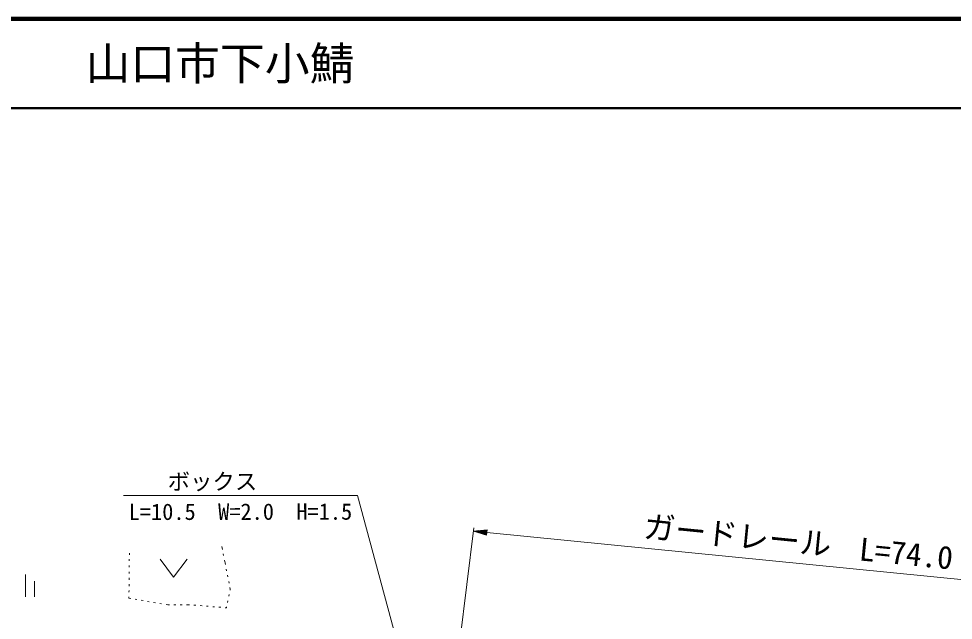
# Model space of a CAD drawing. Units: millimetres, scale not verified. Extents: x 40000 to 680000, y 20000 to 380000.
# Drawn here: x 397557 to 501873, y 312830 to 380000 of the extents above; entities that cross this region are included whole.
import ezdxf
from ezdxf.enums import TextEntityAlignment as Align

# ---------------------------------------------------------------- set-up
doc = ezdxf.new("R2010")
doc.units = ezdxf.units.MM
doc.header["$LTSCALE"] = 1000
for name, color, linetype, lineweight in [('M-BGD', 7, 'Continuous', 13), ('M-STR-HTXT', 7, 'Continuous', 13), ('M-TTL', 2, 'Continuous', 140), ('M-TTL-LINE', 7, 'Continuous', 50)]:
    doc.layers.add(name, color=color, linetype=linetype, lineweight=lineweight)
doc.layers.add('M-TTL-TXT', color=7, linetype='Continuous')
doc.styles.add('ＭＳ ゴシック', font='')
doc.styles.get('ＭＳ ゴシック').set_extended_font_data('MS Gothic')

msp = doc.modelspace()

# ---------------------------------------------------------------- linework, layer by layer
at = {"layer": 'M-BGD'}
for p, q in [((409908, 320155), (409909, 320311)), ((420236, 321056), (420297, 320737)), ((409901, 319455), (409903, 319655)), ((413343, 319662), (414843, 317662)), ((414843, 317662), (416343, 319662)), ((420392, 320246), (420430, 320049)), ((420524, 319558), (420585, 319238)), ((420585, 319238), (420624, 319045)), ((409888, 318055), (409890, 318255)), ((409895, 318755), (409897, 318955)), ((420721, 318554), (420760, 318358)), ((398307, 315439), (398307, 317939)), ((399307, 315439), (399307, 317189)), ((409882, 317355), (409884, 317555)), ((420857, 317868), (420896, 317672)), ((420994, 317181), (421033, 316985)), ((409869, 315955), (409871, 316155)), ((409875, 316655), (409877, 316855)), ((421130, 316495), (421168, 316301)), ((421168, 316301), (421147, 316195)), ((409863, 315299), (409864, 315455)), ((410059, 315265), (409863, 315299)), ((410749, 315146), (410552, 315180)), ((411439, 315027), (411242, 315061)), ((421048, 315705), (421008, 315509)), ((412129, 314909), (411932, 314943)), ((412819, 314790), (412622, 314824)), ((413509, 314671), (413312, 314705)), ((414198, 314553), (414002, 314587)), ((414391, 314555), (414198, 314553)), ((415091, 314562), (414891, 314560)), ((415791, 314569), (415591, 314567)), ((416483, 314576), (416291, 314574)), ((416622, 314565), (416483, 314576)), ((417320, 314507), (417121, 314524)), ((418018, 314450), (417818, 314467)), ((418715, 314393), (418516, 314409)), ((419413, 314336), (419214, 314352)), ((420111, 314279), (419911, 314295)), ((420749, 314226), (420609, 314238)), ((420770, 314333), (420749, 314226)), ((420909, 315019), (420869, 314823))]:
    msp.add_line(p, q, dxfattribs=at)
at = {"layer": 'M-STR-HTXT'}
for p, q in [((435356, 326761), (409240, 326754)), ((444349, 293667), (435356, 326761)), ((444700, 294025), (448369, 323142)), ((448323, 322780), (449845, 322930)), ((448323, 322780), (449786, 322333)), ((448323, 322780), (449816, 322631)), ((449810, 322572), (448616, 322690)), ((449822, 322691), (448627, 322810)), ((448908, 322601), (449804, 322512)), ((448932, 322840), (449827, 322751)), ((449798, 322452), (449201, 322512)), ((449833, 322811), (449236, 322870)), ((449493, 322422), (449792, 322393)), ((449541, 322900), (449839, 322870)), ((449786, 322333), (449845, 322930)), ((519663, 315692), (449816, 322631))]:
    msp.add_line(p, q, dxfattribs=at)
at = {"layer": 'M-TTL'}
msp.add_line((680000, 380000), (40000, 380000), dxfattribs=at)
at = {"layer": 'M-TTL-LINE'}
msp.add_line((40000, 370000), (680000, 370000), dxfattribs=at)

# ---------------------------------------------------------------- texts
at = {"layer": 'M-STR-HTXT', "style": 'ＭＳ ゴシック'}
for s, p in [('ボックス', (419184, 328325)), ('L=10.5\u3000W=2.0\u3000H=1.5', (422309, 324961))]:
    msp.add_text(s, height=1833, rotation=0.078, dxfattribs=at).set_placement(p, align=Align.MIDDLE_CENTER)
for s, p in [('ガードレール', (467146, 321307)), ('L=74.0', (491198, 318765))]:
    msp.add_text(s, height=2566, rotation=354.326, dxfattribs=at).set_placement(p, align=Align.BOTTOM_LEFT)
at = {"layer": 'M-TTL-TXT', "style": 'ＭＳ ゴシック'}
msp.add_text('山口市下小鯖', height=3666, dxfattribs=at).set_placement((405024, 375000), align=Align.MIDDLE_LEFT)

doc.saveas('drawing.dxf')
